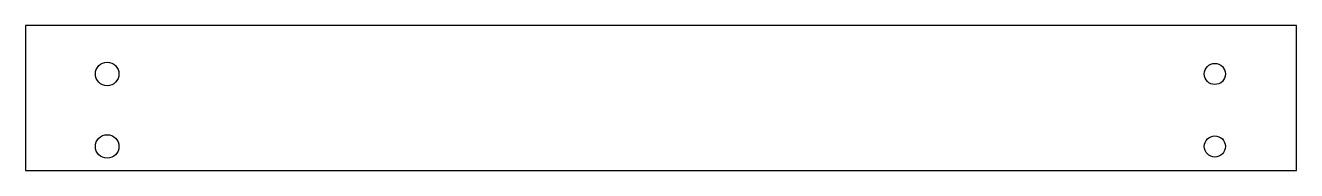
# Model space of a CAD drawing. Header units: millimetres. Extents: x -206 to 4, y 0 to 24.
import ezdxf

# ---------------------------------------------------------------- set-up
doc = ezdxf.new("R2010")
doc.units = ezdxf.units.MM
doc.layers.get('0').update_dxf_attribs({"linetype": 'CONTINUOUS'})

msp = doc.modelspace()

# ---------------------------------------------------------------- linework, layer by layer
msp.add_lwpolyline([(4, 24.04), (-206, 24.04), (-206, 0), (4, 0)], close=True)
for centre, radius in [((-192.5, 16), 1.95), ((-9.5, 16), 1.75), ((-192.5, 4), 1.95), ((-9.5, 4), 1.75)]:
    msp.add_circle(centre, radius)

doc.saveas('drawing.dxf')
